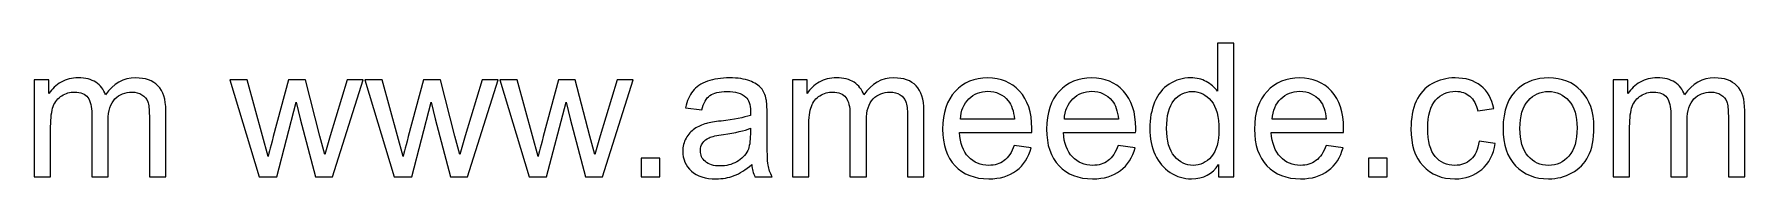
# Model space of a CAD drawing. Header units: millimetres. Extents: x -194 to 288, y -182 to 161.
# Drawn here: x 137.3 to 214.8, y -181.8 to -175.7 of the extents above; entities that cross this region are included whole.
import ezdxf

# ---------------------------------------------------------------- set-up
doc = ezdxf.new("R2010")
doc.units = ezdxf.units.MM
doc.header["$MEASUREMENT"] = 0
doc.layers.add('layer 1', color=7, linetype='Continuous')

msp = doc.modelspace()

# ---------------------------------------------------------------- linework, layer by layer
at = {"layer": 'layer 1', "color": 250}
for points, knots in [([(190.9417, -181.7442), (190.9417, -181.7442), (190.9417, -181.1868), (190.9417, -181.1868), (190.9417, -181.1868), (190.6638, -181.62), (190.2545, -181.8373), (189.7141, -181.8373), (189.7141, -181.8373), (189.3641, -181.8373), (189.0424, -181.7414), (188.7503, -181.5481), (188.7503, -181.5481), (188.4568, -181.3561), (188.2296, -181.0866), (188.0673, -180.7423), (188.0673, -180.7423), (187.9064, -180.3966), (187.826, -180.0001), (187.826, -179.5513), (187.826, -179.5513), (187.826, -179.1139), (187.8994, -178.7174), (188.0447, -178.3603), (188.0447, -178.3603), (188.1915, -178.0047), (188.4102, -177.731), (188.7023, -177.5419), (188.7023, -177.5419), (188.993, -177.3514), (189.3204, -177.2568), (189.6802, -177.2568), (189.6802, -177.2568), (189.9455, -177.2568), (190.1812, -177.3133), (190.3872, -177.4248), (190.3872, -177.4248), (190.5932, -177.5363), (190.7611, -177.683), (190.8909, -177.8622), (190.8909, -177.8622), (190.8909, -177.8622), (190.8909, -175.682), (190.8909, -175.682), (190.8909, -175.682), (190.8909, -175.682), (191.636, -175.682), (191.636, -175.682), (191.636, -175.682), (191.636, -175.682), (191.636, -181.7442), (191.636, -181.7442), (191.636, -181.7442), (191.636, -181.7442), (190.9417, -181.7442), (190.9417, -181.7442)], [0, 0, 0, 0, 0.0666667, 0.0666667, 0.0666667, 0.0666667, 0.1333333, 0.1333333, 0.1333333, 0.1333333, 0.2, 0.2, 0.2, 0.2, 0.2666667, 0.2666667, 0.2666667, 0.2666667, 0.3333333, 0.3333333, 0.3333333, 0.3333333, 0.4, 0.4, 0.4, 0.4, 0.4666667, 0.4666667, 0.4666667, 0.4666667, 0.5333333, 0.5333333, 0.5333333, 0.5333333, 0.6, 0.6, 0.6, 0.6, 0.6666667, 0.6666667, 0.6666667, 0.6666667, 0.7333333, 0.7333333, 0.7333333, 0.7333333, 0.8, 0.8, 0.8, 0.8, 0.8666667, 0.8666667, 0.8666667, 0.8666667, 1, 1, 1, 1]), ([(137.2924, -181.7442), (137.2924, -181.7442), (137.2924, -177.35), (137.2924, -177.35), (137.2924, -177.35), (137.2924, -177.35), (137.9613, -177.35), (137.9613, -177.35), (137.9613, -177.35), (137.9613, -177.35), (137.9613, -177.9709), (137.9613, -177.9709), (137.9613, -177.9709), (138.0981, -177.7564), (138.2816, -177.5828), (138.5102, -177.453), (138.5102, -177.453), (138.7388, -177.3218), (138.9984, -177.2568), (139.2905, -177.2568), (139.2905, -177.2568), (139.6151, -177.2568), (139.8818, -177.3246), (140.0892, -177.4586), (140.0892, -177.4586), (140.2967, -177.5941), (140.4434, -177.7818), (140.5281, -178.0245), (140.5281, -178.0245), (140.878, -177.5123), (141.331, -177.2568), (141.8898, -177.2568), (141.8898, -177.2568), (142.3273, -177.2568), (142.6645, -177.3768), (142.8988, -177.6181), (142.8988, -177.6181), (143.1344, -177.8594), (143.253, -178.2305), (143.253, -178.7315), (143.253, -178.7315), (143.253, -178.7315), (143.253, -181.7442), (143.253, -181.7442), (143.253, -181.7442), (143.253, -181.7442), (142.5079, -181.7442), (142.5079, -181.7442), (142.5079, -181.7442), (142.5079, -181.7442), (142.5079, -178.9784), (142.5079, -178.9784), (142.5079, -178.9784), (142.5079, -178.6821), (142.4825, -178.4676), (142.4345, -178.3364), (142.4345, -178.3364), (142.3865, -178.2051), (142.299, -178.1007), (142.1706, -178.0203), (142.1706, -178.0203), (142.0436, -177.9398), (141.8941, -177.9003), (141.7233, -177.9003), (141.7233, -177.9003), (141.4129, -177.9003), (141.156, -178.0033), (140.9514, -178.2079), (140.9514, -178.2079), (140.7468, -178.414), (140.6452, -178.7428), (140.6452, -179.1943), (140.6452, -179.1943), (140.6452, -179.1943), (140.6452, -181.7442), (140.6452, -181.7442), (140.6452, -181.7442), (140.6452, -181.7442), (139.9001, -181.7442), (139.9001, -181.7442), (139.9001, -181.7442), (139.9001, -181.7442), (139.9001, -178.8923), (139.9001, -178.8923), (139.9001, -178.8923), (139.9001, -178.5621), (139.8395, -178.3138), (139.7181, -178.1487), (139.7181, -178.1487), (139.5968, -177.9836), (139.3978, -177.9003), (139.1226, -177.9003), (139.1226, -177.9003), (138.9138, -177.9003), (138.7205, -177.9554), (138.5427, -178.0654), (138.5427, -178.0654), (138.3649, -178.1755), (138.2364, -178.3364), (138.156, -178.5494), (138.156, -178.5494), (138.077, -178.7611), (138.0375, -179.0673), (138.0375, -179.4667), (138.0375, -179.4667), (138.0375, -179.4667), (138.0375, -181.7442), (138.0375, -181.7442), (138.0375, -181.7442), (138.0375, -181.7442), (137.2924, -181.7442), (137.2924, -181.7442)], [0, 0, 0, 0, 0.0344828, 0.0344828, 0.0344828, 0.0344828, 0.0689655, 0.0689655, 0.0689655, 0.0689655, 0.1034483, 0.1034483, 0.1034483, 0.1034483, 0.137931, 0.137931, 0.137931, 0.137931, 0.1724138, 0.1724138, 0.1724138, 0.1724138, 0.2068966, 0.2068966, 0.2068966, 0.2068966, 0.2413793, 0.2413793, 0.2413793, 0.2413793, 0.2758621, 0.2758621, 0.2758621, 0.2758621, 0.3103448, 0.3103448, 0.3103448, 0.3103448, 0.3448276, 0.3448276, 0.3448276, 0.3448276, 0.3793103, 0.3793103, 0.3793103, 0.3793103, 0.4137931, 0.4137931, 0.4137931, 0.4137931, 0.4482759, 0.4482759, 0.4482759, 0.4482759, 0.4827586, 0.4827586, 0.4827586, 0.4827586, 0.5172414, 0.5172414, 0.5172414, 0.5172414, 0.5517241, 0.5517241, 0.5517241, 0.5517241, 0.5862069, 0.5862069, 0.5862069, 0.5862069, 0.6206897, 0.6206897, 0.6206897, 0.6206897, 0.6551724, 0.6551724, 0.6551724, 0.6551724, 0.6896552, 0.6896552, 0.6896552, 0.6896552, 0.7241379, 0.7241379, 0.7241379, 0.7241379, 0.7586207, 0.7586207, 0.7586207, 0.7586207, 0.7931034, 0.7931034, 0.7931034, 0.7931034, 0.8275862, 0.8275862, 0.8275862, 0.8275862, 0.862069, 0.862069, 0.862069, 0.862069, 0.8965517, 0.8965517, 0.8965517, 0.8965517, 0.9310345, 0.9310345, 0.9310345, 0.9310345, 1, 1, 1, 1]), ([(147.4877, -181.7442), (147.4877, -181.7442), (146.1599, -177.35), (146.1599, -177.35), (146.1599, -177.35), (146.1599, -177.35), (146.9388, -177.35), (146.9388, -177.35), (146.9388, -177.35), (146.9388, -177.35), (147.6401, -179.8858), (147.6401, -179.8858), (147.6401, -179.8858), (147.6401, -179.8858), (147.8885, -180.8298), (147.8885, -180.8298), (147.8885, -180.8298), (147.8984, -180.7832), (147.9746, -180.4813), (148.1157, -179.9239), (148.1157, -179.9239), (148.1157, -179.9239), (148.8114, -177.35), (148.8114, -177.35), (148.8114, -177.35), (148.8114, -177.35), (149.5748, -177.35), (149.5748, -177.35), (149.5748, -177.35), (149.5748, -177.35), (150.2366, -179.9013), (150.2366, -179.9013), (150.2366, -179.9013), (150.2366, -179.9013), (150.4525, -180.7381), (150.4525, -180.7381), (150.4525, -180.7381), (150.4525, -180.7381), (150.7051, -179.89), (150.7051, -179.89), (150.7051, -179.89), (150.7051, -179.89), (151.4643, -177.35), (151.4643, -177.35), (151.4643, -177.35), (151.4643, -177.35), (152.1882, -177.35), (152.1882, -177.35), (152.1882, -177.35), (152.1882, -177.35), (150.8095, -181.7442), (150.8095, -181.7442), (150.8095, -181.7442), (150.8095, -181.7442), (150.039, -181.7442), (150.039, -181.7442), (150.039, -181.7442), (150.039, -181.7442), (149.3419, -179.1153), (149.3419, -179.1153), (149.3419, -179.1153), (149.3419, -179.1153), (149.1655, -178.3632), (149.1655, -178.3632), (149.1655, -178.3632), (149.1655, -178.3632), (148.2765, -181.7442), (148.2765, -181.7442), (148.2765, -181.7442), (148.2765, -181.7442), (147.4877, -181.7442), (147.4877, -181.7442)], [0, 0, 0, 0, 0.0526316, 0.0526316, 0.0526316, 0.0526316, 0.1052632, 0.1052632, 0.1052632, 0.1052632, 0.1578947, 0.1578947, 0.1578947, 0.1578947, 0.2105263, 0.2105263, 0.2105263, 0.2105263, 0.2631579, 0.2631579, 0.2631579, 0.2631579, 0.3157895, 0.3157895, 0.3157895, 0.3157895, 0.3684211, 0.3684211, 0.3684211, 0.3684211, 0.4210526, 0.4210526, 0.4210526, 0.4210526, 0.4736842, 0.4736842, 0.4736842, 0.4736842, 0.5263158, 0.5263158, 0.5263158, 0.5263158, 0.5789474, 0.5789474, 0.5789474, 0.5789474, 0.6315789, 0.6315789, 0.6315789, 0.6315789, 0.6842105, 0.6842105, 0.6842105, 0.6842105, 0.7368421, 0.7368421, 0.7368421, 0.7368421, 0.7894737, 0.7894737, 0.7894737, 0.7894737, 0.8421053, 0.8421053, 0.8421053, 0.8421053, 0.8947368, 0.8947368, 0.8947368, 0.8947368, 1, 1, 1, 1]), ([(153.6021, -181.7442), (153.6021, -181.7442), (152.2743, -177.35), (152.2743, -177.35), (152.2743, -177.35), (152.2743, -177.35), (153.0532, -177.35), (153.0532, -177.35), (153.0532, -177.35), (153.0532, -177.35), (153.7545, -179.8858), (153.7545, -179.8858), (153.7545, -179.8858), (153.7545, -179.8858), (154.0029, -180.8298), (154.0029, -180.8298), (154.0029, -180.8298), (154.0128, -180.7832), (154.089, -180.4813), (154.2301, -179.9239), (154.2301, -179.9239), (154.2301, -179.9239), (154.9258, -177.35), (154.9258, -177.35), (154.9258, -177.35), (154.9258, -177.35), (155.6892, -177.35), (155.6892, -177.35), (155.6892, -177.35), (155.6892, -177.35), (156.351, -179.9013), (156.351, -179.9013), (156.351, -179.9013), (156.351, -179.9013), (156.5669, -180.7381), (156.5669, -180.7381), (156.5669, -180.7381), (156.5669, -180.7381), (156.8195, -179.89), (156.8195, -179.89), (156.8195, -179.89), (156.8195, -179.89), (157.5787, -177.35), (157.5787, -177.35), (157.5787, -177.35), (157.5787, -177.35), (158.3026, -177.35), (158.3026, -177.35), (158.3026, -177.35), (158.3026, -177.35), (156.9239, -181.7442), (156.9239, -181.7442), (156.9239, -181.7442), (156.9239, -181.7442), (156.1534, -181.7442), (156.1534, -181.7442), (156.1534, -181.7442), (156.1534, -181.7442), (155.4563, -179.1153), (155.4563, -179.1153), (155.4563, -179.1153), (155.4563, -179.1153), (155.2799, -178.3632), (155.2799, -178.3632), (155.2799, -178.3632), (155.2799, -178.3632), (154.3909, -181.7442), (154.3909, -181.7442), (154.3909, -181.7442), (154.3909, -181.7442), (153.6021, -181.7442), (153.6021, -181.7442)], [0, 0, 0, 0, 0.0526316, 0.0526316, 0.0526316, 0.0526316, 0.1052632, 0.1052632, 0.1052632, 0.1052632, 0.1578947, 0.1578947, 0.1578947, 0.1578947, 0.2105263, 0.2105263, 0.2105263, 0.2105263, 0.2631579, 0.2631579, 0.2631579, 0.2631579, 0.3157895, 0.3157895, 0.3157895, 0.3157895, 0.3684211, 0.3684211, 0.3684211, 0.3684211, 0.4210526, 0.4210526, 0.4210526, 0.4210526, 0.4736842, 0.4736842, 0.4736842, 0.4736842, 0.5263158, 0.5263158, 0.5263158, 0.5263158, 0.5789474, 0.5789474, 0.5789474, 0.5789474, 0.6315789, 0.6315789, 0.6315789, 0.6315789, 0.6842105, 0.6842105, 0.6842105, 0.6842105, 0.7368421, 0.7368421, 0.7368421, 0.7368421, 0.7894737, 0.7894737, 0.7894737, 0.7894737, 0.8421053, 0.8421053, 0.8421053, 0.8421053, 0.8947368, 0.8947368, 0.8947368, 0.8947368, 1, 1, 1, 1]), ([(159.7165, -181.7442), (159.7165, -181.7442), (158.3887, -177.35), (158.3887, -177.35), (158.3887, -177.35), (158.3887, -177.35), (159.1676, -177.35), (159.1676, -177.35), (159.1676, -177.35), (159.1676, -177.35), (159.8689, -179.8858), (159.8689, -179.8858), (159.8689, -179.8858), (159.8689, -179.8858), (160.1173, -180.8298), (160.1173, -180.8298), (160.1173, -180.8298), (160.1272, -180.7832), (160.2034, -180.4813), (160.3445, -179.9239), (160.3445, -179.9239), (160.3445, -179.9239), (161.0402, -177.35), (161.0402, -177.35), (161.0402, -177.35), (161.0402, -177.35), (161.8036, -177.35), (161.8036, -177.35), (161.8036, -177.35), (161.8036, -177.35), (162.4654, -179.9013), (162.4654, -179.9013), (162.4654, -179.9013), (162.4654, -179.9013), (162.6813, -180.7381), (162.6813, -180.7381), (162.6813, -180.7381), (162.6813, -180.7381), (162.9339, -179.89), (162.9339, -179.89), (162.9339, -179.89), (162.9339, -179.89), (163.6931, -177.35), (163.6931, -177.35), (163.6931, -177.35), (163.6931, -177.35), (164.417, -177.35), (164.417, -177.35), (164.417, -177.35), (164.417, -177.35), (163.0383, -181.7442), (163.0383, -181.7442), (163.0383, -181.7442), (163.0383, -181.7442), (162.2678, -181.7442), (162.2678, -181.7442), (162.2678, -181.7442), (162.2678, -181.7442), (161.5707, -179.1153), (161.5707, -179.1153), (161.5707, -179.1153), (161.5707, -179.1153), (161.3943, -178.3632), (161.3943, -178.3632), (161.3943, -178.3632), (161.3943, -178.3632), (160.5053, -181.7442), (160.5053, -181.7442), (160.5053, -181.7442), (160.5053, -181.7442), (159.7165, -181.7442), (159.7165, -181.7442)], [0, 0, 0, 0, 0.0526316, 0.0526316, 0.0526316, 0.0526316, 0.1052632, 0.1052632, 0.1052632, 0.1052632, 0.1578947, 0.1578947, 0.1578947, 0.1578947, 0.2105263, 0.2105263, 0.2105263, 0.2105263, 0.2631579, 0.2631579, 0.2631579, 0.2631579, 0.3157895, 0.3157895, 0.3157895, 0.3157895, 0.3684211, 0.3684211, 0.3684211, 0.3684211, 0.4210526, 0.4210526, 0.4210526, 0.4210526, 0.4736842, 0.4736842, 0.4736842, 0.4736842, 0.5263158, 0.5263158, 0.5263158, 0.5263158, 0.5789474, 0.5789474, 0.5789474, 0.5789474, 0.6315789, 0.6315789, 0.6315789, 0.6315789, 0.6842105, 0.6842105, 0.6842105, 0.6842105, 0.7368421, 0.7368421, 0.7368421, 0.7368421, 0.7894737, 0.7894737, 0.7894737, 0.7894737, 0.8421053, 0.8421053, 0.8421053, 0.8421053, 0.8947368, 0.8947368, 0.8947368, 0.8947368, 1, 1, 1, 1]), ([(169.7961, -181.1939), (169.5195, -181.4295), (169.2528, -181.5946), (168.9974, -181.692), (168.9974, -181.692), (168.742, -181.7894), (168.4683, -181.8373), (168.1747, -181.8373), (168.1747, -181.8373), (167.6921, -181.8373), (167.321, -181.7202), (167.0614, -181.4846), (167.0614, -181.4846), (166.8017, -181.2503), (166.6719, -180.9497), (166.6719, -180.5843), (166.6719, -180.5843), (166.6719, -180.3698), (166.7213, -180.1736), (166.8187, -179.9958), (166.8187, -179.9958), (166.9174, -179.818), (167.0458, -179.6769), (167.2039, -179.5697), (167.2039, -179.5697), (167.3633, -179.4624), (167.5411, -179.3806), (167.7401, -179.3255), (167.7401, -179.3255), (167.8869, -179.2874), (168.1084, -179.2508), (168.4033, -179.2141), (168.4033, -179.2141), (169.0045, -179.1435), (169.449, -179.0574), (169.7326, -178.9587), (169.7326, -178.9587), (169.7354, -178.8571), (169.7368, -178.7921), (169.7368, -178.7653), (169.7368, -178.7653), (169.7368, -178.4634), (169.6663, -178.2503), (169.5252, -178.1261), (169.5252, -178.1261), (169.3347, -177.9582), (169.051, -177.8749), (168.6757, -177.8749), (168.6757, -177.8749), (168.3243, -177.8749), (168.0647, -177.937), (167.8982, -178.0598), (167.8982, -178.0598), (167.7302, -178.1825), (167.6075, -178.3999), (167.527, -178.7131), (167.527, -178.7131), (167.527, -178.7131), (166.7989, -178.6115), (166.7989, -178.6115), (166.7989, -178.6115), (166.8652, -178.2997), (166.9739, -178.0471), (167.1263, -177.8552), (167.1263, -177.8552), (167.2787, -177.6633), (167.4988, -177.5165), (167.7867, -177.4121), (167.7867, -177.4121), (168.0731, -177.3091), (168.4076, -177.2568), (168.7858, -177.2568), (168.7858, -177.2568), (169.1611, -177.2568), (169.4673, -177.3006), (169.703, -177.3895), (169.703, -177.3895), (169.9372, -177.4784), (170.1108, -177.5885), (170.2209, -177.7225), (170.2209, -177.7225), (170.3309, -177.8566), (170.4085, -178.0259), (170.4537, -178.2305), (170.4537, -178.2305), (170.4777, -178.3575), (170.4904, -178.5861), (170.4904, -178.9149), (170.4904, -178.9149), (170.4904, -178.9149), (170.4904, -179.9027), (170.4904, -179.9027), (170.4904, -179.9027), (170.4904, -180.5927), (170.5059, -181.0288), (170.5369, -181.2136), (170.5369, -181.2136), (170.5666, -181.3985), (170.6287, -181.5749), (170.719, -181.7442), (170.719, -181.7442), (170.719, -181.7442), (169.94, -181.7442), (169.94, -181.7442), (169.94, -181.7442), (169.8653, -181.5876), (169.8173, -181.4041), (169.7961, -181.1939)], [0, 0, 0, 0, 0.0357143, 0.0357143, 0.0357143, 0.0357143, 0.0714286, 0.0714286, 0.0714286, 0.0714286, 0.1071429, 0.1071429, 0.1071429, 0.1071429, 0.1428571, 0.1428571, 0.1428571, 0.1428571, 0.1785714, 0.1785714, 0.1785714, 0.1785714, 0.2142857, 0.2142857, 0.2142857, 0.2142857, 0.25, 0.25, 0.25, 0.25, 0.2857143, 0.2857143, 0.2857143, 0.2857143, 0.3214286, 0.3214286, 0.3214286, 0.3214286, 0.3571429, 0.3571429, 0.3571429, 0.3571429, 0.3928571, 0.3928571, 0.3928571, 0.3928571, 0.4285714, 0.4285714, 0.4285714, 0.4285714, 0.4642857, 0.4642857, 0.4642857, 0.4642857, 0.5, 0.5, 0.5, 0.5, 0.5357143, 0.5357143, 0.5357143, 0.5357143, 0.5714286, 0.5714286, 0.5714286, 0.5714286, 0.6071429, 0.6071429, 0.6071429, 0.6071429, 0.6428571, 0.6428571, 0.6428571, 0.6428571, 0.6785714, 0.6785714, 0.6785714, 0.6785714, 0.7142857, 0.7142857, 0.7142857, 0.7142857, 0.75, 0.75, 0.75, 0.75, 0.7857143, 0.7857143, 0.7857143, 0.7857143, 0.8214286, 0.8214286, 0.8214286, 0.8214286, 0.8571429, 0.8571429, 0.8571429, 0.8571429, 0.8928571, 0.8928571, 0.8928571, 0.8928571, 0.9285714, 0.9285714, 0.9285714, 0.9285714, 1, 1, 1, 1]), ([(171.6348, -181.7442), (171.6348, -181.7442), (171.6348, -177.35), (171.6348, -177.35), (171.6348, -177.35), (171.6348, -177.35), (172.3037, -177.35), (172.3037, -177.35), (172.3037, -177.35), (172.3037, -177.35), (172.3037, -177.9709), (172.3037, -177.9709), (172.3037, -177.9709), (172.4405, -177.7564), (172.624, -177.5828), (172.8526, -177.453), (172.8526, -177.453), (173.0812, -177.3218), (173.3408, -177.2568), (173.6329, -177.2568), (173.6329, -177.2568), (173.9575, -177.2568), (174.2242, -177.3246), (174.4316, -177.4586), (174.4316, -177.4586), (174.6391, -177.5941), (174.7858, -177.7818), (174.8705, -178.0245), (174.8705, -178.0245), (175.2204, -177.5123), (175.6734, -177.2568), (176.2322, -177.2568), (176.2322, -177.2568), (176.6697, -177.2568), (177.0069, -177.3768), (177.2412, -177.6181), (177.2412, -177.6181), (177.4768, -177.8594), (177.5954, -178.2305), (177.5954, -178.7315), (177.5954, -178.7315), (177.5954, -178.7315), (177.5954, -181.7442), (177.5954, -181.7442), (177.5954, -181.7442), (177.5954, -181.7442), (176.8503, -181.7442), (176.8503, -181.7442), (176.8503, -181.7442), (176.8503, -181.7442), (176.8503, -178.9784), (176.8503, -178.9784), (176.8503, -178.9784), (176.8503, -178.6821), (176.8249, -178.4676), (176.7769, -178.3364), (176.7769, -178.3364), (176.7289, -178.2051), (176.6414, -178.1007), (176.513, -178.0203), (176.513, -178.0203), (176.386, -177.9398), (176.2365, -177.9003), (176.0657, -177.9003), (176.0657, -177.9003), (175.7553, -177.9003), (175.4984, -178.0033), (175.2938, -178.2079), (175.2938, -178.2079), (175.0892, -178.414), (174.9876, -178.7428), (174.9876, -179.1943), (174.9876, -179.1943), (174.9876, -179.1943), (174.9876, -181.7442), (174.9876, -181.7442), (174.9876, -181.7442), (174.9876, -181.7442), (174.2425, -181.7442), (174.2425, -181.7442), (174.2425, -181.7442), (174.2425, -181.7442), (174.2425, -178.8923), (174.2425, -178.8923), (174.2425, -178.8923), (174.2425, -178.5621), (174.1819, -178.3138), (174.0605, -178.1487), (174.0605, -178.1487), (173.9392, -177.9836), (173.7402, -177.9003), (173.465, -177.9003), (173.465, -177.9003), (173.2562, -177.9003), (173.0629, -177.9554), (172.8851, -178.0654), (172.8851, -178.0654), (172.7073, -178.1755), (172.5788, -178.3364), (172.4984, -178.5494), (172.4984, -178.5494), (172.4194, -178.7611), (172.3799, -179.0673), (172.3799, -179.4667), (172.3799, -179.4667), (172.3799, -179.4667), (172.3799, -181.7442), (172.3799, -181.7442), (172.3799, -181.7442), (172.3799, -181.7442), (171.6348, -181.7442), (171.6348, -181.7442)], [0, 0, 0, 0, 0.0344828, 0.0344828, 0.0344828, 0.0344828, 0.0689655, 0.0689655, 0.0689655, 0.0689655, 0.1034483, 0.1034483, 0.1034483, 0.1034483, 0.137931, 0.137931, 0.137931, 0.137931, 0.1724138, 0.1724138, 0.1724138, 0.1724138, 0.2068966, 0.2068966, 0.2068966, 0.2068966, 0.2413793, 0.2413793, 0.2413793, 0.2413793, 0.2758621, 0.2758621, 0.2758621, 0.2758621, 0.3103448, 0.3103448, 0.3103448, 0.3103448, 0.3448276, 0.3448276, 0.3448276, 0.3448276, 0.3793103, 0.3793103, 0.3793103, 0.3793103, 0.4137931, 0.4137931, 0.4137931, 0.4137931, 0.4482759, 0.4482759, 0.4482759, 0.4482759, 0.4827586, 0.4827586, 0.4827586, 0.4827586, 0.5172414, 0.5172414, 0.5172414, 0.5172414, 0.5517241, 0.5517241, 0.5517241, 0.5517241, 0.5862069, 0.5862069, 0.5862069, 0.5862069, 0.6206897, 0.6206897, 0.6206897, 0.6206897, 0.6551724, 0.6551724, 0.6551724, 0.6551724, 0.6896552, 0.6896552, 0.6896552, 0.6896552, 0.7241379, 0.7241379, 0.7241379, 0.7241379, 0.7586207, 0.7586207, 0.7586207, 0.7586207, 0.7931034, 0.7931034, 0.7931034, 0.7931034, 0.8275862, 0.8275862, 0.8275862, 0.8275862, 0.862069, 0.862069, 0.862069, 0.862069, 0.8965517, 0.8965517, 0.8965517, 0.8965517, 0.9310345, 0.9310345, 0.9310345, 0.9310345, 1, 1, 1, 1]), ([(181.6848, -180.3218), (181.6848, -180.3218), (182.4553, -180.4234), (182.4553, -180.4234), (182.4553, -180.4234), (182.3353, -180.8707), (182.111, -181.2193), (181.7836, -181.4662), (181.7836, -181.4662), (181.4562, -181.7132), (181.0385, -181.8373), (180.5291, -181.8373), (180.5291, -181.8373), (179.8885, -181.8373), (179.3805, -181.6398), (179.0051, -181.2447), (179.0051, -181.2447), (178.6297, -180.851), (178.4421, -180.2964), (178.4421, -179.5838), (178.4421, -179.5838), (178.4421, -178.8472), (178.6312, -178.2743), (179.0107, -177.8679), (179.0107, -177.8679), (179.3903, -177.46), (179.8828, -177.2568), (180.4882, -177.2568), (180.4882, -177.2568), (181.0738, -177.2568), (181.5522, -177.4558), (181.9233, -177.8552), (181.9233, -177.8552), (182.2944, -178.2545), (182.4807, -178.8161), (182.4807, -179.54), (182.4807, -179.54), (182.4807, -179.5838), (182.4793, -179.6501), (182.4765, -179.7376), (182.4765, -179.7376), (182.4765, -179.7376), (179.2041, -179.7376), (179.2041, -179.7376), (179.2041, -179.7376), (179.2323, -180.2188), (179.3678, -180.5885), (179.6133, -180.8439), (179.6133, -180.8439), (179.8574, -181.0993), (180.1636, -181.2277), (180.5291, -181.2277), (180.5291, -181.2277), (180.8015, -181.2277), (181.0343, -181.1558), (181.2262, -181.0118), (181.2262, -181.0118), (181.4195, -180.8679), (181.5719, -180.6379), (181.6848, -180.3218)], [0, 0, 0, 0, 0.0625, 0.0625, 0.0625, 0.0625, 0.125, 0.125, 0.125, 0.125, 0.1875, 0.1875, 0.1875, 0.1875, 0.25, 0.25, 0.25, 0.25, 0.3125, 0.3125, 0.3125, 0.3125, 0.375, 0.375, 0.375, 0.375, 0.4375, 0.4375, 0.4375, 0.4375, 0.5, 0.5, 0.5, 0.5, 0.5625, 0.5625, 0.5625, 0.5625, 0.625, 0.625, 0.625, 0.625, 0.6875, 0.6875, 0.6875, 0.6875, 0.75, 0.75, 0.75, 0.75, 0.8125, 0.8125, 0.8125, 0.8125, 0.875, 0.875, 0.875, 0.875, 1, 1, 1, 1]), ([(186.3937, -180.3218), (186.3937, -180.3218), (187.1642, -180.4234), (187.1642, -180.4234), (187.1642, -180.4234), (187.0442, -180.8707), (186.8199, -181.2193), (186.4925, -181.4662), (186.4925, -181.4662), (186.1651, -181.7132), (185.7474, -181.8373), (185.238, -181.8373), (185.238, -181.8373), (184.5974, -181.8373), (184.0894, -181.6398), (183.714, -181.2447), (183.714, -181.2447), (183.3386, -180.851), (183.151, -180.2964), (183.151, -179.5838), (183.151, -179.5838), (183.151, -178.8472), (183.3401, -178.2743), (183.7196, -177.8679), (183.7196, -177.8679), (184.0992, -177.46), (184.5917, -177.2568), (185.1971, -177.2568), (185.1971, -177.2568), (185.7827, -177.2568), (186.2611, -177.4558), (186.6322, -177.8552), (186.6322, -177.8552), (187.0033, -178.2545), (187.1896, -178.8161), (187.1896, -179.54), (187.1896, -179.54), (187.1896, -179.5838), (187.1882, -179.6501), (187.1854, -179.7376), (187.1854, -179.7376), (187.1854, -179.7376), (183.913, -179.7376), (183.913, -179.7376), (183.913, -179.7376), (183.9412, -180.2188), (184.0767, -180.5885), (184.3222, -180.8439), (184.3222, -180.8439), (184.5663, -181.0993), (184.8725, -181.2277), (185.238, -181.2277), (185.238, -181.2277), (185.5104, -181.2277), (185.7432, -181.1558), (185.9351, -181.0118), (185.9351, -181.0118), (186.1284, -180.8679), (186.2808, -180.6379), (186.3937, -180.3218)], [0, 0, 0, 0, 0.0625, 0.0625, 0.0625, 0.0625, 0.125, 0.125, 0.125, 0.125, 0.1875, 0.1875, 0.1875, 0.1875, 0.25, 0.25, 0.25, 0.25, 0.3125, 0.3125, 0.3125, 0.3125, 0.375, 0.375, 0.375, 0.375, 0.4375, 0.4375, 0.4375, 0.4375, 0.5, 0.5, 0.5, 0.5, 0.5625, 0.5625, 0.5625, 0.5625, 0.625, 0.625, 0.625, 0.625, 0.6875, 0.6875, 0.6875, 0.6875, 0.75, 0.75, 0.75, 0.75, 0.8125, 0.8125, 0.8125, 0.8125, 0.875, 0.875, 0.875, 0.875, 1, 1, 1, 1]), ([(195.8115, -180.3218), (195.8115, -180.3218), (196.582, -180.4234), (196.582, -180.4234), (196.582, -180.4234), (196.462, -180.8707), (196.2377, -181.2193), (195.9103, -181.4662), (195.9103, -181.4662), (195.5829, -181.7132), (195.1652, -181.8373), (194.6558, -181.8373), (194.6558, -181.8373), (194.0152, -181.8373), (193.5072, -181.6398), (193.1318, -181.2447), (193.1318, -181.2447), (192.7564, -180.851), (192.5688, -180.2964), (192.5688, -179.5838), (192.5688, -179.5838), (192.5688, -178.8472), (192.7579, -178.2743), (193.1374, -177.8679), (193.1374, -177.8679), (193.517, -177.46), (194.0095, -177.2568), (194.6149, -177.2568), (194.6149, -177.2568), (195.2005, -177.2568), (195.6789, -177.4558), (196.05, -177.8552), (196.05, -177.8552), (196.4211, -178.2545), (196.6074, -178.8161), (196.6074, -179.54), (196.6074, -179.54), (196.6074, -179.5838), (196.606, -179.6501), (196.6032, -179.7376), (196.6032, -179.7376), (196.6032, -179.7376), (193.3308, -179.7376), (193.3308, -179.7376), (193.3308, -179.7376), (193.359, -180.2188), (193.4945, -180.5885), (193.74, -180.8439), (193.74, -180.8439), (193.9841, -181.0993), (194.2903, -181.2277), (194.6558, -181.2277), (194.6558, -181.2277), (194.9282, -181.2277), (195.161, -181.1558), (195.3529, -181.0118), (195.3529, -181.0118), (195.5462, -180.8679), (195.6986, -180.6379), (195.8115, -180.3218)], [0, 0, 0, 0, 0.0625, 0.0625, 0.0625, 0.0625, 0.125, 0.125, 0.125, 0.125, 0.1875, 0.1875, 0.1875, 0.1875, 0.25, 0.25, 0.25, 0.25, 0.3125, 0.3125, 0.3125, 0.3125, 0.375, 0.375, 0.375, 0.375, 0.4375, 0.4375, 0.4375, 0.4375, 0.5, 0.5, 0.5, 0.5, 0.5625, 0.5625, 0.5625, 0.5625, 0.625, 0.625, 0.625, 0.625, 0.6875, 0.6875, 0.6875, 0.6875, 0.75, 0.75, 0.75, 0.75, 0.8125, 0.8125, 0.8125, 0.8125, 0.875, 0.875, 0.875, 0.875, 1, 1, 1, 1]), ([(202.7457, -180.1355), (202.7457, -180.1355), (203.4738, -180.2371), (203.4738, -180.2371), (203.4738, -180.2371), (203.3934, -180.7381), (203.1902, -181.129), (202.8614, -181.4126), (202.8614, -181.4126), (202.5326, -181.6962), (202.1276, -181.8373), (201.6493, -181.8373), (201.6493, -181.8373), (201.0496, -181.8373), (200.5669, -181.6412), (200.2029, -181.2489), (200.2029, -181.2489), (199.8374, -180.8566), (199.6554, -180.295), (199.6554, -179.564), (199.6554, -179.564), (199.6554, -179.0899), (199.7344, -178.6764), (199.891, -178.3208), (199.891, -178.3208), (200.0477, -177.9666), (200.2861, -177.6999), (200.6079, -177.5236), (200.6079, -177.5236), (200.9282, -177.3457), (201.2767, -177.2568), (201.6549, -177.2568), (201.6549, -177.2568), (202.1305, -177.2568), (202.5213, -177.3768), (202.8233, -177.6181), (202.8233, -177.6181), (203.1267, -177.8594), (203.3214, -178.2023), (203.4061, -178.6454), (203.4061, -178.6454), (203.4061, -178.6454), (202.6864, -178.7555), (202.6864, -178.7555), (202.6864, -178.7555), (202.6173, -178.4605), (202.4959, -178.239), (202.3196, -178.0894), (202.3196, -178.0894), (202.1446, -177.9412), (201.9329, -177.8665), (201.6846, -177.8665), (201.6846, -177.8665), (201.3092, -177.8665), (201.0044, -178.0005), (200.7687, -178.2686), (200.7687, -178.2686), (200.5345, -178.5381), (200.4174, -178.9615), (200.4174, -179.5429), (200.4174, -179.5429), (200.4174, -180.1327), (200.5303, -180.5603), (200.756, -180.827), (200.756, -180.827), (200.9832, -181.0937), (201.2782, -181.2277), (201.6408, -181.2277), (201.6408, -181.2277), (201.9343, -181.2277), (202.1784, -181.1388), (202.3732, -180.9596), (202.3732, -180.9596), (202.5693, -180.7818), (202.6935, -180.5067), (202.7457, -180.1355)], [0, 0, 0, 0, 0.05, 0.05, 0.05, 0.05, 0.1, 0.1, 0.1, 0.1, 0.15, 0.15, 0.15, 0.15, 0.2, 0.2, 0.2, 0.2, 0.25, 0.25, 0.25, 0.25, 0.3, 0.3, 0.3, 0.3, 0.35, 0.35, 0.35, 0.35, 0.4, 0.4, 0.4, 0.4, 0.45, 0.45, 0.45, 0.45, 0.5, 0.5, 0.5, 0.5, 0.55, 0.55, 0.55, 0.55, 0.6, 0.6, 0.6, 0.6, 0.65, 0.65, 0.65, 0.65, 0.7, 0.7, 0.7, 0.7, 0.75, 0.75, 0.75, 0.75, 0.8, 0.8, 0.8, 0.8, 0.85, 0.85, 0.85, 0.85, 0.9, 0.9, 0.9, 0.9, 1, 1, 1, 1]), ([(203.8295, -179.5471), (203.8295, -178.7357), (204.0553, -178.1346), (204.5082, -177.7437), (204.5082, -177.7437), (204.885, -177.4191), (205.3465, -177.2568), (205.8897, -177.2568), (205.8897, -177.2568), (206.4923, -177.2568), (206.9862, -177.4544), (207.37, -177.8495), (207.37, -177.8495), (207.7524, -178.2432), (207.9443, -178.7893), (207.9443, -179.485), (207.9443, -179.485), (207.9443, -180.0494), (207.8597, -180.4925), (207.6903, -180.8157), (207.6903, -180.8157), (207.521, -181.1388), (207.274, -181.39), (206.9495, -181.5692), (206.9495, -181.5692), (206.6263, -181.7484), (206.2721, -181.8373), (205.8897, -181.8373), (205.8897, -181.8373), (205.2745, -181.8373), (204.7778, -181.6412), (204.3982, -181.2475), (204.3982, -181.2475), (204.0186, -180.8538), (203.8295, -180.2865), (203.8295, -179.5471)], [0, 0, 0, 0, 0.1, 0.1, 0.1, 0.1, 0.2, 0.2, 0.2, 0.2, 0.3, 0.3, 0.3, 0.3, 0.4, 0.4, 0.4, 0.4, 0.5, 0.5, 0.5, 0.5, 0.6, 0.6, 0.6, 0.6, 0.7, 0.7, 0.7, 0.7, 0.8, 0.8, 0.8, 0.8, 1, 1, 1, 1]), ([(208.8178, -181.7442), (208.8178, -181.7442), (208.8178, -177.35), (208.8178, -177.35), (208.8178, -177.35), (208.8178, -177.35), (209.4867, -177.35), (209.4867, -177.35), (209.4867, -177.35), (209.4867, -177.35), (209.4867, -177.9709), (209.4867, -177.9709), (209.4867, -177.9709), (209.6235, -177.7564), (209.807, -177.5828), (210.0356, -177.453), (210.0356, -177.453), (210.2642, -177.3218), (210.5238, -177.2568), (210.8159, -177.2568), (210.8159, -177.2568), (211.1405, -177.2568), (211.4072, -177.3246), (211.6146, -177.4586), (211.6146, -177.4586), (211.8221, -177.5941), (211.9688, -177.7818), (212.0535, -178.0245), (212.0535, -178.0245), (212.4034, -177.5123), (212.8564, -177.2568), (213.4152, -177.2568), (213.4152, -177.2568), (213.8527, -177.2568), (214.1899, -177.3768), (214.4242, -177.6181), (214.4242, -177.6181), (214.6598, -177.8594), (214.7784, -178.2305), (214.7784, -178.7315), (214.7784, -178.7315), (214.7784, -178.7315), (214.7784, -181.7442), (214.7784, -181.7442), (214.7784, -181.7442), (214.7784, -181.7442), (214.0333, -181.7442), (214.0333, -181.7442), (214.0333, -181.7442), (214.0333, -181.7442), (214.0333, -178.9784), (214.0333, -178.9784), (214.0333, -178.9784), (214.0333, -178.6821), (214.0079, -178.4676), (213.9599, -178.3364), (213.9599, -178.3364), (213.9119, -178.2051), (213.8244, -178.1007), (213.696, -178.0203), (213.696, -178.0203), (213.569, -177.9398), (213.4195, -177.9003), (213.2487, -177.9003), (213.2487, -177.9003), (212.9383, -177.9003), (212.6814, -178.0033), (212.4768, -178.2079), (212.4768, -178.2079), (212.2722, -178.414), (212.1706, -178.7428), (212.1706, -179.1943), (212.1706, -179.1943), (212.1706, -179.1943), (212.1706, -181.7442), (212.1706, -181.7442), (212.1706, -181.7442), (212.1706, -181.7442), (211.4255, -181.7442), (211.4255, -181.7442), (211.4255, -181.7442), (211.4255, -181.7442), (211.4255, -178.8923), (211.4255, -178.8923), (211.4255, -178.8923), (211.4255, -178.5621), (211.3649, -178.3138), (211.2435, -178.1487), (211.2435, -178.1487), (211.1222, -177.9836), (210.9232, -177.9003), (210.648, -177.9003), (210.648, -177.9003), (210.4392, -177.9003), (210.2459, -177.9554), (210.0681, -178.0654), (210.0681, -178.0654), (209.8903, -178.1755), (209.7618, -178.3364), (209.6814, -178.5494), (209.6814, -178.5494), (209.6024, -178.7611), (209.5629, -179.0673), (209.5629, -179.4667), (209.5629, -179.4667), (209.5629, -179.4667), (209.5629, -181.7442), (209.5629, -181.7442), (209.5629, -181.7442), (209.5629, -181.7442), (208.8178, -181.7442), (208.8178, -181.7442)], [0, 0, 0, 0, 0.0344828, 0.0344828, 0.0344828, 0.0344828, 0.0689655, 0.0689655, 0.0689655, 0.0689655, 0.1034483, 0.1034483, 0.1034483, 0.1034483, 0.137931, 0.137931, 0.137931, 0.137931, 0.1724138, 0.1724138, 0.1724138, 0.1724138, 0.2068966, 0.2068966, 0.2068966, 0.2068966, 0.2413793, 0.2413793, 0.2413793, 0.2413793, 0.2758621, 0.2758621, 0.2758621, 0.2758621, 0.3103448, 0.3103448, 0.3103448, 0.3103448, 0.3448276, 0.3448276, 0.3448276, 0.3448276, 0.3793103, 0.3793103, 0.3793103, 0.3793103, 0.4137931, 0.4137931, 0.4137931, 0.4137931, 0.4482759, 0.4482759, 0.4482759, 0.4482759, 0.4827586, 0.4827586, 0.4827586, 0.4827586, 0.5172414, 0.5172414, 0.5172414, 0.5172414, 0.5517241, 0.5517241, 0.5517241, 0.5517241, 0.5862069, 0.5862069, 0.5862069, 0.5862069, 0.6206897, 0.6206897, 0.6206897, 0.6206897, 0.6551724, 0.6551724, 0.6551724, 0.6551724, 0.6896552, 0.6896552, 0.6896552, 0.6896552, 0.7241379, 0.7241379, 0.7241379, 0.7241379, 0.7586207, 0.7586207, 0.7586207, 0.7586207, 0.7931034, 0.7931034, 0.7931034, 0.7931034, 0.8275862, 0.8275862, 0.8275862, 0.8275862, 0.862069, 0.862069, 0.862069, 0.862069, 0.8965517, 0.8965517, 0.8965517, 0.8965517, 0.9310345, 0.9310345, 0.9310345, 0.9310345, 1, 1, 1, 1]), ([(179.2464, -179.128), (179.2464, -179.128), (181.6933, -179.128), (181.6933, -179.128), (181.6933, -179.128), (181.6608, -178.7583), (181.5663, -178.4817), (181.4125, -178.2968), (181.4125, -178.2968), (181.1768, -178.0104), (180.8692, -177.8665), (180.4924, -177.8665), (180.4924, -177.8665), (180.1509, -177.8665), (179.8645, -177.9808), (179.6316, -178.2094), (179.6316, -178.2094), (179.4002, -178.438), (179.2718, -178.7442), (179.2464, -179.128)], [0, 0, 0, 0, 0.1666667, 0.1666667, 0.1666667, 0.1666667, 0.3333333, 0.3333333, 0.3333333, 0.3333333, 0.5, 0.5, 0.5, 0.5, 0.6666667, 0.6666667, 0.6666667, 0.6666667, 1, 1, 1, 1]), ([(183.9553, -179.128), (183.9553, -179.128), (186.4022, -179.128), (186.4022, -179.128), (186.4022, -179.128), (186.3697, -178.7583), (186.2752, -178.4817), (186.1214, -178.2968), (186.1214, -178.2968), (185.8857, -178.0104), (185.5781, -177.8665), (185.2013, -177.8665), (185.2013, -177.8665), (184.8598, -177.8665), (184.5734, -177.9808), (184.3405, -178.2094), (184.3405, -178.2094), (184.1091, -178.438), (183.9807, -178.7442), (183.9553, -179.128)], [0, 0, 0, 0, 0.1666667, 0.1666667, 0.1666667, 0.1666667, 0.3333333, 0.3333333, 0.3333333, 0.3333333, 0.5, 0.5, 0.5, 0.5, 0.6666667, 0.6666667, 0.6666667, 0.6666667, 1, 1, 1, 1]), ([(188.588, -179.5527), (188.588, -180.1144), (188.7065, -180.5335), (188.945, -180.8115), (188.945, -180.8115), (189.1821, -181.0894), (189.4629, -181.2277), (189.786, -181.2277), (189.786, -181.2277), (190.112, -181.2277), (190.3886, -181.0951), (190.6172, -180.8298), (190.6172, -180.8298), (190.8444, -180.5645), (190.9587, -180.1595), (190.9587, -179.6148), (190.9587, -179.6148), (190.9587, -179.0165), (190.843, -178.5762), (190.6101, -178.2954), (190.6101, -178.2954), (190.3787, -178.0146), (190.0923, -177.8749), (189.7522, -177.8749), (189.7522, -177.8749), (189.4206, -177.8749), (189.144, -178.009), (188.921, -178.2785), (188.921, -178.2785), (188.6995, -178.548), (188.588, -178.9728), (188.588, -179.5527)], [0, 0, 0, 0, 0.1111111, 0.1111111, 0.1111111, 0.1111111, 0.2222222, 0.2222222, 0.2222222, 0.2222222, 0.3333333, 0.3333333, 0.3333333, 0.3333333, 0.4444444, 0.4444444, 0.4444444, 0.4444444, 0.5555556, 0.5555556, 0.5555556, 0.5555556, 0.6666667, 0.6666667, 0.6666667, 0.6666667, 0.7777778, 0.7777778, 0.7777778, 0.7777778, 1, 1, 1, 1]), ([(193.3731, -179.128), (193.3731, -179.128), (195.82, -179.128), (195.82, -179.128), (195.82, -179.128), (195.7875, -178.7583), (195.693, -178.4817), (195.5392, -178.2968), (195.5392, -178.2968), (195.3035, -178.0104), (194.9959, -177.8665), (194.6191, -177.8665), (194.6191, -177.8665), (194.2776, -177.8665), (193.9912, -177.9808), (193.7583, -178.2094), (193.7583, -178.2094), (193.5269, -178.438), (193.3985, -178.7442), (193.3731, -179.128)], [0, 0, 0, 0, 0.1666667, 0.1666667, 0.1666667, 0.1666667, 0.3333333, 0.3333333, 0.3333333, 0.3333333, 0.5, 0.5, 0.5, 0.5, 0.6666667, 0.6666667, 0.6666667, 0.6666667, 1, 1, 1, 1]), ([(204.5915, -179.5485), (204.5915, -180.1101), (204.7143, -180.5306), (204.9598, -180.8086), (204.9598, -180.8086), (205.2068, -181.088), (205.5158, -181.2277), (205.8897, -181.2277), (205.8897, -181.2277), (206.2594, -181.2277), (206.5671, -181.088), (206.814, -180.8072), (206.814, -180.8072), (207.0595, -180.5264), (207.1823, -180.0988), (207.1823, -179.5245), (207.1823, -179.5245), (207.1823, -178.9826), (207.0581, -178.572), (206.8112, -178.294), (206.8112, -178.294), (206.5642, -178.0146), (206.2566, -177.8749), (205.8897, -177.8749), (205.8897, -177.8749), (205.5158, -177.8749), (205.2068, -178.0132), (204.9598, -178.2912), (204.9598, -178.2912), (204.7143, -178.5692), (204.5915, -178.9883), (204.5915, -179.5485)], [0, 0, 0, 0, 0.1111111, 0.1111111, 0.1111111, 0.1111111, 0.2222222, 0.2222222, 0.2222222, 0.2222222, 0.3333333, 0.3333333, 0.3333333, 0.3333333, 0.4444444, 0.4444444, 0.4444444, 0.4444444, 0.5555556, 0.5555556, 0.5555556, 0.5555556, 0.6666667, 0.6666667, 0.6666667, 0.6666667, 0.7777778, 0.7777778, 0.7777778, 0.7777778, 1, 1, 1, 1]), ([(169.7368, -179.5429), (169.4659, -179.6529), (169.0595, -179.7461), (168.5176, -179.8223), (168.5176, -179.8223), (168.21, -179.866), (167.9927, -179.9154), (167.8657, -179.9704), (167.8657, -179.9704), (167.7387, -180.0255), (167.6413, -180.1059), (167.5722, -180.2103), (167.5722, -180.2103), (167.503, -180.3161), (167.4678, -180.4333), (167.4678, -180.5631), (167.4678, -180.5631), (167.4678, -180.7592), (167.5426, -180.9243), (167.6935, -181.0556), (167.6935, -181.0556), (167.8445, -181.1868), (168.0647, -181.2531), (168.354, -181.2531), (168.354, -181.2531), (168.6404, -181.2531), (168.8958, -181.191), (169.1202, -181.0655), (169.1202, -181.0655), (169.3431, -180.9413), (169.5082, -180.7705), (169.6127, -180.5546), (169.6127, -180.5546), (169.6931, -180.3867), (169.7326, -180.1398), (169.7326, -179.8138), (169.7326, -179.8138), (169.7326, -179.8138), (169.7368, -179.5429), (169.7368, -179.5429)], [0, 0, 0, 0, 0.0909091, 0.0909091, 0.0909091, 0.0909091, 0.1818182, 0.1818182, 0.1818182, 0.1818182, 0.2727273, 0.2727273, 0.2727273, 0.2727273, 0.3636364, 0.3636364, 0.3636364, 0.3636364, 0.4545455, 0.4545455, 0.4545455, 0.4545455, 0.5454545, 0.5454545, 0.5454545, 0.5454545, 0.6363636, 0.6363636, 0.6363636, 0.6363636, 0.7272727, 0.7272727, 0.7272727, 0.7272727, 0.8181818, 0.8181818, 0.8181818, 0.8181818, 1, 1, 1, 1]), ([(164.7853, -181.7442), (164.7853, -181.7442), (164.7853, -180.8975), (164.7853, -180.8975), (164.7853, -180.8975), (164.7853, -180.8975), (165.6319, -180.8975), (165.6319, -180.8975), (165.6319, -180.8975), (165.6319, -180.8975), (165.6319, -181.7442), (165.6319, -181.7442), (165.6319, -181.7442), (165.6319, -181.7442), (164.7853, -181.7442), (164.7853, -181.7442)], [0, 0, 0, 0, 0.2, 0.2, 0.2, 0.2, 0.4, 0.4, 0.4, 0.4, 0.6, 0.6, 0.6, 0.6, 1, 1, 1, 1]), ([(197.7349, -181.7442), (197.7349, -181.7442), (197.7349, -180.8975), (197.7349, -180.8975), (197.7349, -180.8975), (197.7349, -180.8975), (198.5815, -180.8975), (198.5815, -180.8975), (198.5815, -180.8975), (198.5815, -180.8975), (198.5815, -181.7442), (198.5815, -181.7442), (198.5815, -181.7442), (198.5815, -181.7442), (197.7349, -181.7442), (197.7349, -181.7442)], [0, 0, 0, 0, 0.2, 0.2, 0.2, 0.2, 0.4, 0.4, 0.4, 0.4, 0.6, 0.6, 0.6, 0.6, 1, 1, 1, 1])]:
    msp.add_open_spline(points, degree=3, knots=knots, dxfattribs=at)

doc.saveas('drawing.dxf')
